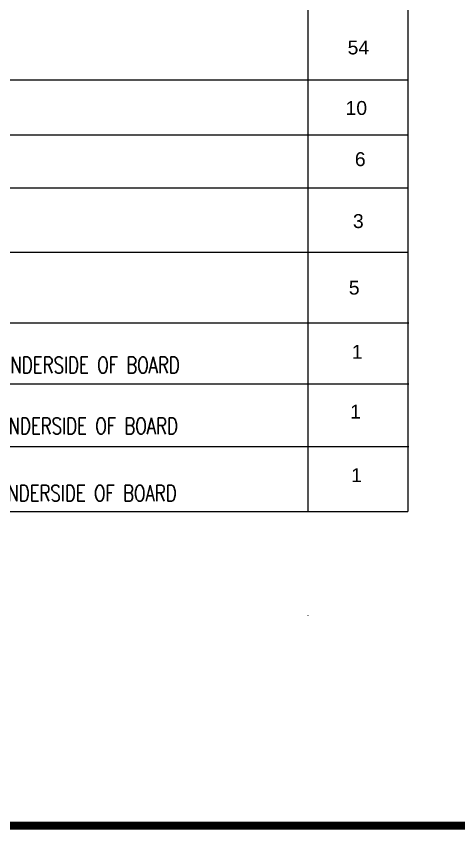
# Model space of a CAD drawing. Header units: inches. Extents: x -106706990 to 300603, y -86718466 to 1728185.
# Drawn here: x 168079 to 173555, y 1316 to 11373 of the extents above; entities that cross this region are included whole.
import ezdxf

# ---------------------------------------------------------------- set-up
doc = ezdxf.new("R2010")
doc.units = ezdxf.units.IN
doc.header["$MEASUREMENT"] = 0
for name, color, linetype in [('ELECT', 6, 'Continuous'), ('elv', 7, 'Continuous'), ('LAMPU', 7, 'Continuous')]:
    doc.layers.add(name, color=color, linetype=linetype)
doc.styles.add('ARIAL2', font='arial.ttf', dxfattribs={"height": 200})
doc.styles.add('ROMANS', font='romans.shx', dxfattribs={"width": 0.75, "height": 200})

msp = doc.modelspace()

# ---------------------------------------------------------------- linework, layer by layer
at = {"color": 7, "const_width": 100}
msp.add_lwpolyline([(112179.3, 1366.1), (191679.3, 1366.1)], dxfattribs=at)
at = {"layer": 'elv', "color": 1}
msp.add_line((172505, 9252.8), (172926.7, 9252.8), dxfattribs=at)
at = {"layer": 'LAMPU', "color": 1, "linetype": 'Continuous'}
for p, q in [((171687.5, 15583.6), (171687.5, 8456)), ((172926.7, 15583.6), (172926.7, 10586)), ((162419.2, 10586), (172926.7, 10586)), ((162426.5, 9906.5), (172926.7, 9906.5)), ((162426.5, 9252.8), (172505, 9252.8)), ((162426.5, 8456), (172926.7, 8456)), ((171686.8, 8543.1), (171686.8, 5249.1)), ((172926.1, 8543.1), (172926.1, 5249.1)), ((162414.8, 7582.9), (172935.9, 7582.9)), ((162414.8, 6830), (172935.9, 6830)), ((162414.8, 6054.8), (172935.9, 6054.8)), ((171686.8, 5837), (171686.8, 5249.1)), ((172926.1, 5837), (172926.1, 5249.1)), ((162414.8, 5249.1), (172926.1, 5249.1)), ((171686.8, 3963.8), (171686.8, 3962.1))]:
    msp.add_line(p, q, dxfattribs=at)
at = {"layer": 'LAMPU', "color": 1}
msp.add_line((172926.7, 10586), (172926.7, 8456), dxfattribs=at)

# ---------------------------------------------------------------- texts
at = {"layer": 'ELECT', "color": 7, "style": 'ROMANS', "width": 0.75}
for p in [(164111.7, 6961.2), (164088.3, 6207.7), (164072.6, 5376)]:
    msp.add_text('MTD AT 1800MM HIGH FROM FFL TO UNDERSIDE OF BOARD', height=200, dxfattribs=at).set_placement(p)
at = {"layer": 'LAMPU', "style": 'ARIAL2'}
for s, height, p in [('54', 171.84, (172179.5, 10901.1)), ('10', 171.84, (172153.8, 10153.2)), ('6', 171.8, (172269.2, 9520.1)), ('3', 171.8, (172245.5, 8754.8)), ('5', 171.8, (172194.6, 7932.3)), ('1', 171.8, (172231.1, 7138.3)), ('1', 171.8, (172210.3, 6399.5)), ('1', 171.8, (172222.1, 5613.6))]:
    msp.add_text(s, height=height, dxfattribs=at).set_placement(p)

doc.saveas('drawing.dxf')
